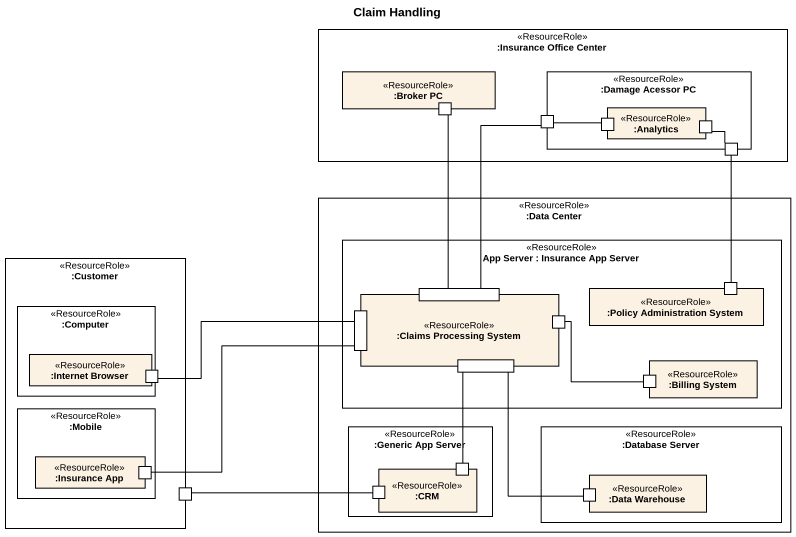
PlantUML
@startuml
title Claim Handling
rectangle ":Insurance Office Center" as Insurance_Office_Center <<ResourceRole>> {
  rectangle ":Broker PC" as Broker_PC <<ResourceRole>> {
    port " " as port1
  }
  rectangle ":Damage Acessor PC" as Damage_Acessor_PC <<ResourceRole>> {
    rectangle ":Analytics" as Analytics <<ResourceRole>> {
      port " " as port3
      port " " as port4
    }
    port " " as port2
    port " " as port5
  }
}
rectangle ":Data Center" as Data_Center <<ResourceRole>> {
  rectangle "App Server : Insurance App Server" as App_Server <<ResourceRole>> {
    rectangle ":Claims Processing System" as Claims_Processing_System <<ResourceRole>> {
      port " " as port6
      port " " as port8
      port " " as port9
      port " " as port11
    }
    rectangle ":Policy Administration System" as Policy_Administration_System <<ResourceRole>> {
      port " " as port7
    }
    rectangle ":Billing System" as Billing_System <<ResourceRole>> {
      port " " as port12
    }
  }
  rectangle ":Generic App Server" as Generic_App_Server <<ResourceRole>> {
    rectangle ":CRM" as CRM <<ResourceRole>> {
      port " " as port15
      port " " as port16
    }
  }
  rectangle ":Database Server" as Database_Server <<ResourceRole>> {
    rectangle ":Data Warehouse" as Data_Warehouse <<ResourceRole>> {
      port " " as port17
    }
  }
}
rectangle ":Customer" as Customer <<ResourceRole>> {
  rectangle ":Computer" as Computer <<ResourceRole>> {
    rectangle ":Internet Browser" as Internet_Browser <<ResourceRole>> {
      port " " as port10
    }
  }
  rectangle ":Mobile" as Mobile <<ResourceRole>> {
    rectangle ":Insurance App" as Insurance_App <<ResourceRole>> {
      port " " as port13
    }
  }
  port " " as port14
}
port2 -right- port3
port5 -up- port4
port6 -up- port1
port6 -up- port2
port7 -up- port5
port8 -left- port10
port8 -- port13
port11 -- port17
port12 -up- port9
port15 -left- port14
port16 -up- port11
@enduml
